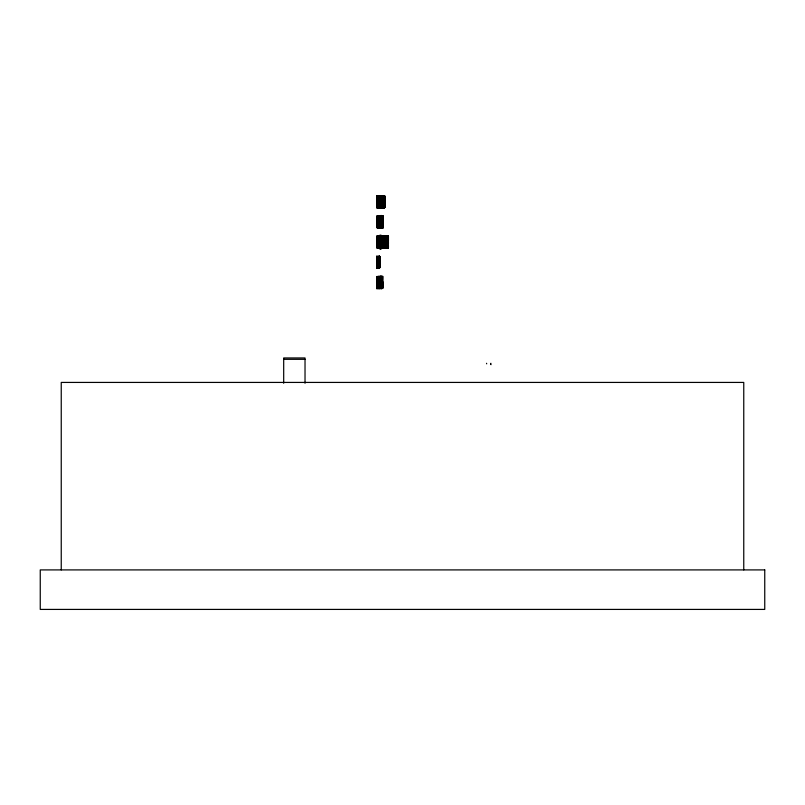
<?xml version="1.0" encoding="UTF-8"?>
<svg xmlns="http://www.w3.org/2000/svg" width="805" height="805" viewBox="0 0 805 805"><rect width="100%" height="100%" fill="white"/><g stroke="black" fill="none" stroke-linecap="round" stroke-linejoin="round"><path stroke-width="1.21" d="M382.496 283.461L382.496 287.969L376.68 287.969L376.76 285.362L377.978 285.362L378.008 288.653L376.8 288.653L376.76 285.362M377.978 283.763C377.102 277.242 379.527 285.151 376.76 283.763L376.861 280.824M377.132 196.088L376.79 207.438L376.851 196.028M377.022 276.548L377.082 288.18L377.072 286.53M377.143 256.393L376.901 263.114M376.941 227.574L376.941 223.871L376.961 225.621L376.982 225.078M376.941 223.186L377.062 216.163L377.092 227.574L377.062 222.11M376.911 264.563L376.921 266.042L376.941 256.423L376.931 268.135L376.821 260.921M377.062 247.699L377.072 236.288L377.092 247.699L377.143 243.764M377.102 207.438L377.102 204.842L377.143 208.123L378.551 208.123L378.612 201.592M377.998 216.163C378.058 228.922 377.706 210.407 377.948 217.018M377.998 196.823L378.038 195.987L378.058 207.76L378.008 200.546C380.131 197.326 374.114 207.006 378.109 196.038M377.968 287.969L378.239 276.336L378.219 287.969L378.169 285.986M378.119 256.423L377.948 268.005L379.306 268.216L379.306 261.122L379.397 264.302M378.219 196.028L378.199 207.438L378.219 195.585L378.42 199.248M378.229 256.423L378.088 268.216L378.038 264.593M378.27 247.699L378.28 236.288L378.139 242.315M380.242 220.298L380.332 215.72L380.574 228.258L378.129 228.258L378.441 216.163L378.571 219.946L377.354 219.946M378.34 206.744L378.36 208.123L378.32 204.842L378.682 207.66L378.722 206.452L377.505 206.452M378.42 200.304L378.39 207.378M378.622 200.304L378.32 203.242L378.33 200.737M377.243 247.849L378.642 247.849L378.652 236.288L378.602 238.904L377.394 238.904M378.38 225.591L378.43 227.574L378.43 220.862M377.565 285.916L378.783 285.916L378.783 281.257L378.823 282.746M378.763 267.834L378.773 256.423L379.034 267.834M377.545 245.726L378.763 245.726L378.763 244.066L377.545 244.066M377.595 240.997L378.813 240.997L378.903 236.076L379.014 238.602M378.672 227.574L378.682 216.163L378.793 227.312M379.044 276.548L379.044 285.715M378.964 248.383L378.924 245.102L378.964 248.383L377.746 248.383L377.776 247.648M379.085 201.27L379.095 196.028M379.085 267.834L379.276 263.205M379.195 256.423L379.215 264.302M377.465 207.66L379.085 207.589L379.427 195.585L379.547 207.438L379.598 203.967L378.39 203.967M379.185 267.985L379.306 255.98L379.205 260.558M379.296 227.574L379.306 224.967L379.336 228.258L379.397 221.093M379.407 220.429L379.306 223.377L379.316 220.862M378.29 288.653L379.507 288.653L379.537 287.908L379.467 285.362L378.259 285.362M379.568 280.824L379.537 287.908M379.477 247.699L379.487 236.288L379.588 247.87L379.648 245.455L378.38 245.756M377.575 225.591L379.497 225.591L379.497 223.941L377.575 223.941M379.527 201.492L379.517 203.906M378.259 283.763L379.467 283.763L379.749 276.316L379.779 285.695M379.588 245.756L379.558 236.439M379.628 216.112L379.698 223.156M379.698 287.868L379.789 281.146L379.779 283.763M379.759 236.288L379.799 247.699M377.625 225.32L379.558 225.32L379.547 227.574L379.789 216.163M381.882 281.488L381.812 288.653L379.9 288.653L379.88 281.227L382.033 281.257L382.033 276.548M379.89 222.23L379.89 227.574L379.799 216.163M380.302 200.697L380.121 196.028L379.98 201.612M380.161 236.288L380.131 244.086M380.181 227.574L380.181 222.794M380.242 221.617L380.232 216.163M380.363 282.012L380.272 288.341L380.272 281.257L380.292 282.414M379.054 245.726L380.272 245.726L380.272 244.066M379.105 240.997L380.322 240.997L380.252 236.076L380.181 241.872M380.433 221.617L380.423 224.042M380.433 287.969L380.433 284.024L380.544 288.11C377.163 289.307 379.98 269.997 379.568 279.768M380.503 279.164L380.513 276.387L380.544 288.11M380.493 243.321L380.493 236.288M380.725 200.163L380.674 195.585L380.815 207.821L380.815 200.727L380.906 203.906M380.493 247.699L380.614 236.288L380.634 247.699M380.705 207.438L380.815 195.585L380.876 196.44M380.715 287.969L380.876 281.257L380.906 282.414M380.775 276.548L380.755 285.544L380.856 283.34M380.745 237.928L380.815 235.986L380.805 247.87L380.715 242.355M380.574 228.258L380.513 215.941L380.695 227.745L380.735 222.23M380.916 202.749L380.916 201.492M380.976 282.012L380.966 284.437M380.906 208.123L380.986 203.504L379.769 203.504M381.097 201.27L381.097 196.028L381.178 207.438L381.268 202.941M381.077 287.969L381.077 285.362L381.117 288.653L381.178 281.488M381.178 280.824L381.077 283.763L381.087 281.257M380.986 236.288L381.248 247.699L381.218 242.245M380.986 221.818C381.168 201.169 381.349 239.125 381.258 216.163M379.88 207.589L381.087 207.589L381.429 195.585L381.721 200.304M381.651 236.288L381.771 247.699L381.469 236.076L381.379 242.144M381.218 227.473L381.429 215.941L381.49 228.258L382.707 228.258L382.647 215.941L382.586 227.574L382.667 224.967L381.449 224.967M381.59 288.19L381.469 276.548M381.49 247.699L381.49 245.102L381.53 248.383L381.59 240.564M381.479 227.574L381.479 216.163M381.52 203.906L381.52 201.492M381.671 282.012L381.409 287.868M380.453 227.724L381.661 227.724L381.832 216.163M381.62 207.438L381.62 204.842L381.661 208.123L381.721 200.968M379.859 285.362L381.781 285.362L381.781 287.969L381.761 276.336L381.872 279.768M379.859 283.763L381.781 283.763L381.882 280.824M380.041 223.871L381.771 223.941L381.771 225.591L381.912 215.901L382.003 227.574M381.983 201.492L381.882 207.821L381.882 200.727L381.912 201.894M380.765 285.986L381.973 285.986L382.023 284.477L380.765 284.326L380.785 282.012M380.715 245.726L381.932 245.726L381.932 244.066L379.054 244.066M380.614 240.967L381.983 240.997L382.073 236.076L382.194 239.508M382.144 216.163L382.134 227.574M382.204 276.548L382.274 287.969L382.214 276.548L382.345 279.164M382.093 247.699L382.093 245.102L382.134 248.383L382.194 241.228M382.194 240.564L382.093 243.502L382.103 240.997M382.123 208.123L382.083 204.842L382.123 208.123L380.453 208.123L380.614 196.028M382.385 281.79L382.395 276.548L382.415 287.969M382.395 240.564L382.295 243.502L382.305 240.997L388.443 240.997L388.453 236.288L376.66 236.288L376.79 241.621L377.998 241.621L377.998 236.288L377.998 241.621M382.365 216.163L382.466 227.956L382.466 220.862L382.496 222.029M381.168 288.11L382.385 288.11L382.556 276.548L376.67 276.548L376.68 287.969M382.556 224.042L382.566 221.617M382.667 247.699L382.677 236.288L382.586 247.699L382.526 236.288L382.415 241.651M381.459 223.377L382.667 223.377L382.667 220.832L376.67 220.832L376.67 216.163L382.928 216.163L382.918 225.32M383.029 247.699L383.039 236.288L382.858 247.849L382.747 243.764L381.54 243.764M383.079 196.028L383.12 207.438M383.1 247.699L383.22 236.288L383.462 240.967M382.214 205.003L383.653 205.023L383.673 196.028M383.703 241.872L383.784 236.076L383.834 244.217L385.062 244.307L385.112 240.564M383.985 247.699L383.985 243.764L384.086 247.849L381.64 247.849M384.086 247.849L384.096 236.288L384.116 247.699M384.146 207.438L384.156 196.028M384.609 247.699L384.659 236.288M384.599 201.492L384.599 203.906M384.901 238.683L384.991 236.076L384.83 248.081L385.102 238.602M381.57 207.589L384.78 207.589L384.79 196.028L384.81 201.612M385.011 247.699L385.011 245.102L383.804 245.102M382.989 245.726L385.213 245.726L385.213 244.066L382.355 244.006M385.011 243.502C384.146 236.992 386.571 244.881 383.804 243.502M385.374 243.321L385.394 236.177M385.374 247.699L385.494 236.288L385.525 247.699M385.595 247.699L385.585 236.066L385.665 247.829L388.282 247.849L388.292 236.288L388.312 247.699M385.887 247.699L385.897 242.929M385.947 241.752L386.048 235.855L386.138 240.433M386.138 241.752L386.138 244.167M385.937 236.288L385.937 240.967L382.204 240.806M386.249 245.102L386.279 248.383L386.249 245.102L387.457 245.102L387.487 248.383L383.834 248.383L383.925 236.288M387.467 240.997L387.457 243.502L386.239 243.502L386.058 241.118M387.175 236.288L387.275 247.699M387.175 247.699L387.225 236.288L387.356 247.699L387.457 245.102M387.457 243.502L387.557 240.564M387.648 247.699L387.658 236.288M388.111 241.752L388.101 244.167M378.008 220.681L377.998 227.574L377.927 222.854M378.561 283.893L378.561 283.259M377.545 240.765L378.763 240.765L378.813 242.144L378.803 244.217L377.585 244.217M378.883 282.344L378.783 285.916M379.165 201.693L379.276 195.877L379.256 202.598M379.054 240.765L380.272 240.765L380.322 242.144L380.312 244.217L379.095 244.217M376.67 220.832L380.181 220.681L380.332 227.956L380.312 222.945M380.262 200.546L380.252 207.438L380.181 200.546L378.964 200.546M380.735 238.662L380.765 247.699M380.564 220.63L381.781 220.63L381.832 222.009L381.822 224.092L380.604 224.092M380.574 240.806L381.932 240.765L381.973 244.217L380.755 244.217M380.765 281.026L381.983 281.026L382.023 284.477M382.496 222.925L382.305 227.574L382.214 216.163M382.305 201.904L382.466 196.038M383.411 242.929L383.422 240.806M384.538 202.8L384.508 207.821L384.508 200.727L384.528 201.894M383.029 244.217L385.253 244.217L385.273 236.288L385.293 247.699L385.213 245.726M385.897 240.806L386.048 248.081L386.018 243.07M386.803 241.409L386.792 235.855L386.732 245.686L386.883 236.288M388.04 242.154C387.909 237.948 388.262 252.207 387.879 246.29M387.225 244.217L388.443 244.217L388.443 242.144L388.402 240.765L387.165 240.967M376.861 281.488L376.8 288.653M376.982 247.699L376.971 236.288L376.891 241.621L376.8 239.467L378.008 239.467M377.002 287.969L377.072 276.548M378.622 200.968L378.622 207.438L378.672 206.01L377.454 206.01M378.642 201.381L378.662 196.028C378.581 199.992 378.481 207.086 378.551 201.3M378.833 227.574L378.903 225.048L378.903 227.805L378.934 226.96M379.024 241.228L378.994 247.648M379.386 236.288L379.316 247.699L379.386 236.288L378.924 243.502L378.934 240.997M378.149 285.715L379.366 285.715L379.336 288.2M377.404 224.072L379.547 224.092L379.558 222.009L377.575 222.049M380 240.967L379.93 247.87L379.95 235.986L380.191 247.699M380.111 207.438L380.121 200.727M380.151 247.699L380.312 244.217M380.171 280.683L380.272 276.115L380.322 276.96M380.312 248.383L380.322 245.455L377.605 245.455M380.785 280.683L380.876 276.115L380.966 280.693M380.986 223.136L381.097 227.895L381.248 223.871M381.329 200.163L381.389 195.967M381.49 280.683L381.53 276.96M381.771 227.704L381.902 225.34L379.93 225.32M382.023 287.969L382.033 285.715L380.825 285.715M382.375 220.298L382.466 215.72L382.566 220.298M382.385 241.228L382.325 248.383L379.688 248.836L380.906 248.836L380.996 235.986L380.956 235.281L379.739 235.281L379.789 235.986L380.996 235.986M382.788 207.438L382.979 196.028M382.566 280.683L382.657 276.115L382.747 284.437M382.908 227.574L383.13 220.681L383.13 227.574M382.214 206.452L383.432 206.452L383.432 207.438L383.361 201.381M383.25 204.581L383.261 207.61L383.291 195.585L383.673 207.438L383.653 205.023M383.703 201.381L383.713 196.028L383.854 207.438L383.935 195.816L384.045 199.248M383.834 247.699L383.834 244.217M384.418 198.986L384.78 207.589M386.621 246.572L386.581 236.137L386.571 248.02L386.863 241.651M387.547 241.228L387.487 248.383M387.919 239.246L387.919 244.167M376.78 247.699L376.961 236.288M376.76 283.763C375.15 280.19 381.168 280.18 379.467 283.763M377.454 205.325L378.672 205.325L378.692 202.377L377.475 202.377M378.843 226.426L378.783 225.591M378.883 283.612L378.763 288.17L378.692 282.444M379.215 239.467L379.205 241.621L379.185 236.288M378.32 261.746L379.527 261.746L379.729 256.423L379.527 267.834L379.527 256.423M379.527 261.746L379.537 259.602L378.33 259.602M378.823 263.114L378.823 260.941L376.8 261.092L376.75 256.111L376.7 267.834L379.638 267.834L379.668 262.45L378.34 262.511M380.544 220.862C380.473 228.791 380.906 211.665 380.644 217.169M380.956 235.281L380.906 248.836M381.147 220.832L381.077 224.273M381.781 283.763L381.791 281.257M380.775 245.455L381.983 245.455L381.973 247.699L382.003 236.288M382.435 246.27L382.435 247.699L382.385 241.852M382.667 223.377L382.677 220.862M383.371 207.438L383.432 206.452M384.237 207.438L384.277 200.455L383.059 200.455M384.367 207.438L384.377 206.03M386.249 243.502L386.279 241.56L387.487 241.56M387.738 247.699L387.728 240.967M387.235 245.455L388.453 245.455L388.443 247.699L376.73 247.699L376.78 236.288L376.891 241.621M380.252 284.89L380.272 285.695L380.242 283.34M381.872 204.369L381.882 205.174L381.862 202.81M381.59 285.493L381.58 281.257L381.6 282.414M383.401 202.377L383.381 205.325L383.401 202.377L382.194 202.377M378.612 216.163L378.571 219.946M378.551 284.447C378.491 289.186 378.511 277.916 378.561 282.746M383.19 236.288L383.17 238.904M382.174 205.325L384.327 205.174L384.408 196.028L376.67 196.028L376.67 200.697M384.398 237.535L384.408 236.288L384.377 238.632L383.17 238.632M387.909 236.288L387.889 245.133M378.441 199.821L379.658 199.821L379.849 195.796L379.89 205.094M384.418 237.304C384.518 229.727 384.528 256.292 384.367 245.374L383.16 245.374M379.175 286.459L379.054 288.341L379.014 276.487M383.059 226.074L382.999 227.745L383.019 215.851L383.069 220.832M377.354 227.845L378.571 227.845L378.622 224.072L378.622 227.574M379.447 204.349L379.427 205.174L379.407 203.615M377.334 268.105L378.541 268.105L378.592 264.332L377.384 264.332M378.441 207.72L379.658 207.72L379.708 203.937M379.326 264.744L379.306 265.57L379.286 264.754M380.835 204.349L380.815 205.174L380.795 204.369M381.449 204.349L381.429 205.174L381.329 201.492M380.151 288.24L381.359 288.24L381.6 284.869M384.428 197.96L384.508 195.585L384.559 196.44M387.93 238.23L388.01 235.855L388.06 236.7M377.143 262.078L377.132 262.631M381.52 242.788C381.318 245.897 382.103 231.729 381.329 244.066M378.018 257.479L378.038 256.825M379.598 277.614L379.698 276.487M381.379 277.614L381.58 276.115L381.892 287.969M386.028 247.92L386.048 247.165M379.547 196.43L379.608 195.585L379.658 199.821M378.048 256.352L377.927 265.761L376.73 265.6M378.008 288.653L377.897 276.447M386.309 247.648L386.189 236.127L386.159 247.699M380.051 225.621L381.288 225.078L380.081 225.078M379.9 245.756L381.137 245.203L379.92 245.203M382.365 245.756L383.603 245.203L382.395 245.203M377.143 208.123L377.173 207.378M377.344 208.123L377.374 207.378M382.778 208.123L383.985 208.123L384.226 196.028M385.062 244.307L385.052 248.383L385.011 245.102M376.7 267.834L376.8 261.092M382.154 196.933L382.063 195.726L382.073 207.187M381.62 218.779L381.57 216.163L381.912 227.745L381.983 220.832M384.508 247.447L384.478 236.288M385.706 247.678L385.806 240.806L385.686 247.87M386.792 248.081L386.903 242.637L386.903 245.495M382.154 207.378L381.882 195.585L381.63 203.242L381.64 200.737M379.366 281.227L379.366 285.715M378.199 225.078L378.169 225.621L378.159 223.871M379.698 225.078L379.678 225.621L379.668 223.871M380.534 245.203L380.503 245.756L380.493 244.006M385.414 245.203L385.394 245.756L385.374 244.006M378.34 262.631L378.34 260.498M377.122 266.042L377.132 264.302M379.095 287.868L379.095 276.487M386.833 247.608L386.712 245.485L383.039 245.455M377.917 256.564L378.149 266.083L378.119 264.563M383.261 195.967L383.25 204.007M377.163 267.592L377.102 268.105L377.022 256.423M378.139 287.969L378.129 276.447M378.692 205.235L378.692 202.377M381.268 200.546L381.429 207.821L381.329 202.749M388.453 245.455L387.185 245.726M378.752 216.052L378.783 223.941M378.702 236.187L378.672 241.872M384.257 200.515L382.445 200.546L382.435 205.567M378.883 280.945L378.752 276.346L378.491 288.17L378.581 276.598M380.383 288.22L380.373 276.548M380.061 220.832L380.111 227.574M378.42 276.578L378.612 280.945M385.766 240.967L385.565 235.986M379.397 219.383L379.246 215.992L379.225 227.574M377.615 236.288L377.776 237.193M376.67 276.548L376.861 279.768M379.376 276.548L379.386 287.969M379.859 216.112L379.97 227.745L380.051 216.163M378.199 223.156L378.169 216.163L378.3 227.574M490.708 363.83L490.909 363.286M384.327 205.174L382.395 204.852M383.613 202.941L382.395 202.941M384.891 205.466L384.941 207.438L376.72 207.438L376.71 202.719M378.763 245.726L378.803 247.699L378.833 236.288M381.329 245.726L381.369 247.699L381.399 236.288M384.196 245.726L384.247 247.699L384.267 236.288L384.196 244.066M380.473 200.546L379.095 200.697M379.558 222.009L379.558 216.163L379.588 227.574M385.213 242.184L382.989 242.184M388.392 242.184L387.185 242.184M384.81 207.438L384.609 196.028L384.911 203.826M379.839 198.644L381.047 198.644L381.047 197.235M381.52 198.644L382.737 198.644L382.767 196.088M382.405 200.546L383.663 200.697M381.459 203.504L382.677 203.504L382.778 207.589L382.788 196.028L382.737 197.235M377.354 204.047L378.571 204.047M377.495 205.003L378.712 205.003M377.404 206.744L378.612 206.744M383.079 216.163L383.2 227.574L376.72 227.574L376.71 222.854M381.49 221.435L382.697 221.435M380.564 222.049L381.832 222.009M381.49 222.653L382.697 222.653M380.041 223.186L381.288 223.156M381.51 224.172L382.717 224.172M378.189 226.869L379.397 226.869M381.55 226.869L382.767 226.869M381.6 238.904L382.818 238.904L382.757 236.288L382.707 247.699M387.024 238.904L388.241 238.904L388.191 236.288L388.282 247.849M383.834 241.56L385.042 241.56M377.545 242.184L378.813 242.144M379.155 247.699L379.125 242.144L380.322 242.144M380.715 242.184L381.983 242.144M383.2 242.436L384.408 242.436M383.12 242.869L385.042 242.788M386.269 242.788L387.487 242.788M379.89 243.321L381.137 243.291M382.355 243.321L383.603 243.291L383.542 236.117L383.713 247.699M387.185 244.066L388.443 244.217M386.289 244.307L387.507 244.307M383.894 247.004L385.112 247.004M386.34 247.004L387.547 247.004M376.8 256.433L379.809 256.423L379.749 264.483L379.739 260.518M376.79 281.82L378.008 281.82M378.29 281.82L379.497 281.82M379.89 281.82L381.812 281.82M380.765 282.444L382.033 282.404M376.79 283.048L378.008 283.048M378.29 283.048L379.497 283.048M379.89 283.048L381.812 283.048M376.81 284.568L378.028 284.568M378.31 284.568L379.517 284.568M379.91 284.568L381.832 284.568M378.35 287.264L379.568 287.264M379.96 287.264L381.872 287.264M283.692 359.312L305.025 359.312M378.38 223.941L378.571 227.845M490.648 364.081L491.04 364.675M381.781 240.806L381.832 236.288L381.842 241.872M377.948 268.005L377.897 265.61M379.286 215.941L379.417 227.574M486.512 363.286L486.713 363.83M377.112 260.438L377.143 261.072M376.992 200.727L376.992 207.438L377.012 196.028M378.018 261.092L378.008 264.312M380.443 196.088L380.413 207.438L380.423 196.028M382.113 196.038L381.983 200.173M377.978 276.568L377.887 287.969M381.429 200.727L381.449 202.8M380.564 216.223L380.604 217.068M379.085 227.473L379.085 215.931L379.024 227.574M379.215 206.875L379.276 207.76L379.336 202.749L379.195 206.181M381.691 196.933L381.6 195.816L381.54 207.438M387.97 247.608L387.98 243.07M380.986 203.504L381.087 207.589M381.56 223.629L381.661 227.724M382.274 284.024L382.385 288.11M381.54 287.868L381.55 283.34M378.974 203.504L379.085 207.589M378.541 243.764L378.642 247.849M378.35 243.764L378.461 247.849L378.471 236.288L378.491 247.699M384.891 237.847L384.79 236.056L384.74 247.699M384.689 196.028L384.74 198.644L384.74 197.235M383.995 236.288L384.045 238.904M380.996 196.028L381.047 198.644M378.924 201.753L378.914 196.028L379.044 198.644M379.145 259.039L379.095 256.423L379.145 257.62M378.42 238.904L378.37 236.288L378.3 242.013M388.08 237.354L388.101 240.433M384.579 197.094L384.599 200.173M381.49 197.094L381.52 200.173M380.886 197.094L380.916 200.173M381.359 288.24L381.238 276.548M380.403 217.229L380.433 220.298M379.598 203.967L379.658 207.72M380.342 277.624L380.363 280.693M378.491 264.362L378.541 268.105M383.985 208.123L384.055 196.028M382.707 228.258L382.667 224.967M382.315 247.004L382.325 248.383M381.812 288.653L381.781 285.362M378.551 208.123L378.501 195.816L378.612 199.248M379.507 288.653L379.467 285.362M383.562 244.006L383.583 245.756M378.29 286.53L378.34 287.969M381.258 224.716L381.268 225.621M381.117 245.756L381.097 244.006L381.097 247.699L381.137 245.203M379.457 201.894L379.427 200.727L379.427 207.821L379.336 201.492M387.547 239.508L387.436 236.076L387.376 247.699M382.305 203.313L382.435 207.72L382.496 202.558L382.435 204.078M382.385 239.508L382.274 236.076L382.496 247.699M381.178 279.768L381.057 276.336L380.996 287.969M379.085 236.288L379.125 242.144M378.722 206.452L378.722 207.438M377.877 236.288L377.948 247.699M385.947 243.009L385.957 244.167M384.408 202.749L384.418 203.906M382.838 286.822L382.808 285.443L382.657 288.341L382.657 281.257L382.566 284.427M382.767 286.801L382.808 288.19L382.637 283.34M382.375 224.042L382.375 221.617M381.862 225.35L381.872 227.574M381.801 203.906L381.791 201.492M381.49 284.427L381.479 282.012M380.725 202.749L380.725 203.906M380.242 222.884L380.242 224.042M380.181 284.427L380.171 282.012M379.558 262.511L379.588 267.834M378.773 201.461L378.803 207.438M378.37 276.548L378.42 287.969M378.028 260.921L378.038 263.175M387.728 236.288L387.567 247.699M385.122 236.288L385.132 247.699M383.341 242.989L383.341 247.699M382.617 201.753L382.617 196.028L382.667 207.438L382.506 196.028M382.778 216.163L382.788 227.574M382.566 282.012L382.566 283.269M382.103 276.548L382.113 287.969M381.882 276.548L381.892 282.142M381.389 216.163L381.399 227.574M381.288 225.078L381.288 227.574M380.926 196.028L380.936 201.753M381.168 222.11L381.168 227.574M380.725 201.492L380.936 207.438M381.017 242.245L381.017 247.699M380.624 276.548L380.634 287.969M380.403 236.288L380.413 247.699M379.98 207.438L379.537 196.028M379.93 287.969L379.839 276.336L379.688 282.424M379.658 236.288L379.658 241.953M379.578 276.548L379.588 287.969M379.034 196.028L379.044 197.235M378.893 276.548L378.903 287.969M378.451 216.163L378.461 221.818M378.592 264.332L378.602 267.834M378.29 216.163L378.461 227.574M378.179 236.288L378.31 247.699M378.068 216.163L378.078 227.574M377.877 196.028L377.877 200.697M377.927 202.719L377.927 207.438M377.394 236.288L377.394 237.495M376.871 276.548L376.881 287.969M743.76 569.91L743.76 382.425L61.24 382.425L61.24 569.91M305.025 383.261L305.025 357.953L283.692 357.953L283.692 383.261M376.79 222.794L376.79 227.574L376.851 216.163L376.79 222.794M377.112 200.697L377.102 203.242L377.122 200.737M378.33 264.261L378.33 266.083L378.34 264.302M378.652 262.108L378.491 267.834L378.43 256.423L378.652 262.108M378.903 196.028L378.974 207.438L378.803 196.028M379.105 220.771L379.105 223.377L379.115 220.751M379.869 200.646L379.869 203.242L379.88 200.616M380.161 276.548L380.151 287.969L380.061 276.548M382.083 200.697L382.083 203.242L382.103 200.737M382.295 196.028L382.284 207.438L382.194 196.028M383.955 200.697L383.955 203.242L383.965 200.737M384.82 240.906L384.82 243.502L384.83 240.886M386.45 236.288L386.44 247.699L386.35 236.288M380.846 222.723L380.866 227.895L380.866 216.012L380.846 222.723M378.129 236.288L378.098 241.621L378.088 236.288M379.658 256.423L379.628 261.746L379.608 256.423M379.739 266.123C379.769 271.245 379.819 263.607 379.739 266.123M377.082 284.306L377.072 285.845L377.092 282.897L377.102 284.246M378.028 242.375L378.109 247.699L378.028 242.375M378.3 284.306L378.29 285.845L378.31 282.897L378.32 284.246M379.236 242.375L379.205 247.699L379.236 242.375M382.456 244.046L382.445 245.585L382.466 242.637L382.476 243.985M382.858 203.786L382.848 205.325L382.868 202.377L382.878 203.725M382.838 206.01L382.858 207.66L382.838 206.01M383.733 203.786L383.723 205.325L383.744 202.377L383.754 203.725M383.723 206.01L383.733 207.66L383.723 206.01M386.883 246.27L386.903 247.92L386.883 246.27M387.235 244.046L387.225 245.585L387.245 242.637L387.255 243.985M380.312 221.385L380.312 222.029L380.332 220.862L380.312 221.385M381.399 276.548L381.359 280.341L381.329 276.548M380.352 224.484L380.332 225.309L380.312 224.494M380.896 284.869L380.876 285.695L380.856 284.89M382.486 224.484L382.466 225.309L382.445 224.494M382.677 284.869L382.657 285.695L382.637 284.89M384.528 204.349L384.508 205.174L384.488 204.369M386.068 244.609L386.048 245.434L386.028 244.629M388.03 244.609L388.01 245.434L387.99 244.629M764.75 569.91L40.25 569.91L40.25 609.415L764.75 609.415L764.75 569.91M387.014 247.699L386.964 236.288L387.034 247.699M383.512 207.438L383.462 196.028L383.532 207.438"/></g></svg>
